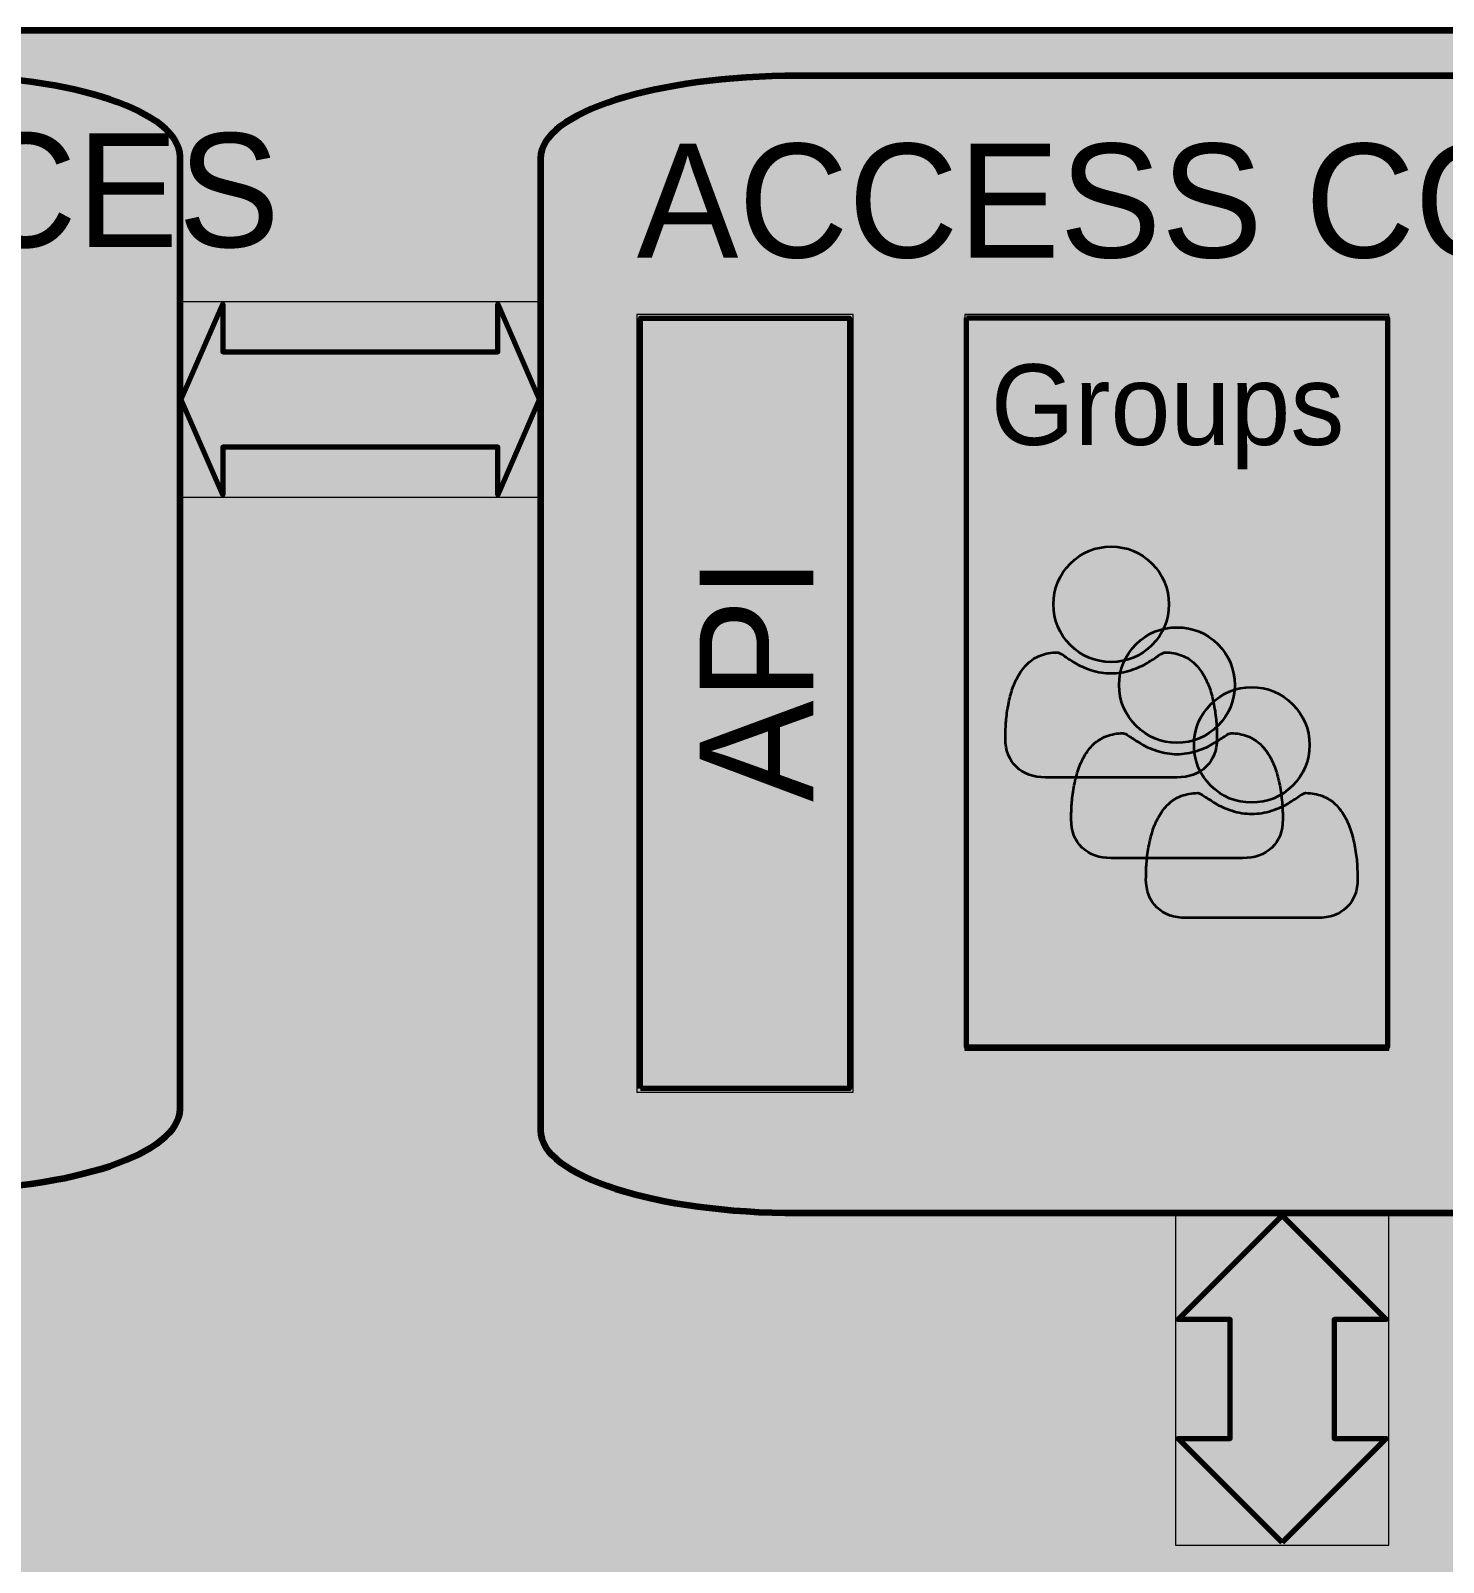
# Model space of a CAD drawing. Header units: inches. Extents: x 37 to 1597, y -2186 to -38.
# Drawn here: x 442.2 to 847.3, y -476.9 to -37.5 of the extents above; entities that cross this region are included whole.
import ezdxf

# ---------------------------------------------------------------- set-up
doc = ezdxf.new("R2010")
doc.units = ezdxf.units.IN
doc.header["$MEASUREMENT"] = 0
doc.layers.add('Layer 1', color=7, linetype='Continuous')

# ---------------------------------------------------------------- blocks, each defined once
blk = doc.blocks.new('block 39')
at = {"layer": 'Layer 1', "true_color": 0xd3d3d3}
h = blk.add_hatch(color=254, dxfattribs=at)
h.dxf.hatch_style = 2
h.paths.add_polyline_path([(617, -341), (617, -120), (677, -120), (677, -341)])
at = {"layer": 'Layer 1', "lineweight": 0}
for points in [[(616, -342), (678, -342), (678, -119), (616, -119), (616, -342)], [(616, -342), (678, -342), (678, -119), (616, -119), (616, -342)], [(617, -341), (617, -120), (677, -120), (677, -341), (617, -341)]]:
    blk.add_lwpolyline(points, dxfattribs=at)
at = {"layer": 'Layer 1', "color": 157, "lineweight": 70, "true_color": 0x385d8a}
blk.add_lwpolyline([(617, -341), (617, -120), (677, -120), (677, -341), (617, -341)], dxfattribs=at)
blk = doc.blocks.new('block 38')
at = {"layer": 'Layer 1'}
blk.add_blockref('block 39', (0, 0), dxfattribs=at)
at = {"layer": 'Layer 1', "color": 250, "true_color": 0x231f20, "insert": (666.61, -258.77), "char_height": 32.64, "attachment_point": 7, "rotation": 90}
blk.add_mtext('\\fMyriad Pro|b0|i0|c0|p34;\\W1;API', dxfattribs=at)
blk = doc.blocks.new('block 41')
at = {"layer": 'Layer 1', "true_color": 0xd3d3d3}
h = blk.add_hatch(color=254, dxfattribs=at)
h.dxf.hatch_style = 2
h.paths.add_polyline_path([(710.51, -329.07), (831.28, -329.07), (831.28, -119.93), (710.51, -119.93)])
at = {"layer": 'Layer 1', "lineweight": 0}
for points in [[(710.1, -330), (831.69, -330), (831.69, -119), (710.1, -119), (710.1, -330)], [(710.1, -330), (831.69, -330), (831.69, -119), (710.1, -119), (710.1, -330)], [(710.51, -329.07), (831.28, -329.07), (831.28, -119.93), (710.51, -119.93), (710.51, -329.07)]]:
    blk.add_lwpolyline(points, dxfattribs=at)
at = {"layer": 'Layer 1', "color": 157, "lineweight": 70, "true_color": 0x385d8a}
blk.add_lwpolyline([(710.51, -119.93), (831.28, -119.93), (831.28, -329.07), (710.51, -329.07), (710.51, -119.93)], dxfattribs=at)
blk = doc.blocks.new('block 43')
at = {"layer": 'Layer 1', "true_color": 0x010101}
h = blk.add_hatch(color=18, dxfattribs=at)
h.dxf.hatch_style = 2
edge = h.paths.add_edge_path()
edge.add_spline(control_points=[(752.02, -185.54), (747.45, -185.54), (743.55, -187.16), (740.32, -190.39), (737.09, -193.63), (735.47, -197.52), (735.47, -202.09), (735.47, -206.66), (737.09, -210.56), (740.32, -213.79), (743.55, -217.02), (747.45, -218.64), (752.02, -218.64), (756.59, -218.64), (760.48, -217.02), (763.72, -213.79), (766.95, -210.56), (768.57, -206.66), (768.57, -202.09), (768.57, -197.52), (766.95, -193.63), (763.72, -190.39), (760.48, -187.16), (756.59, -185.54), (752.02, -185.54)], knot_values=[0, 0, 0, 0, 1, 1, 1, 2, 2, 2, 3, 3, 3, 4, 4, 4, 5, 5, 5, 6, 6, 6, 7, 7, 7, 8, 8, 8, 8], degree=3, periodic=0)
edge.add_line((752.02, -185.54), (752.02, -185.54))
edge = h.paths.add_edge_path()
edge.add_spline(control_points=[(782.2, -236.11), (782.1, -234.66), (781.9, -233.09), (781.59, -231.41), (781.3, -229.73), (780.91, -228.18), (780.46, -226.74), (779.99, -225.3), (779.37, -223.9), (778.61, -222.54), (777.83, -221.18), (776.94, -220.01), (775.93, -219.04), (774.93, -218.08), (773.7, -217.31), (772.25, -216.74), (770.79, -216.16), (769.2, -215.88), (767.45, -215.88), (767.19, -215.88), (766.59, -216.19), (765.63, -216.8), (764.68, -217.43), (763.61, -218.12), (762.42, -218.88), (761.23, -219.64), (759.68, -220.33), (757.77, -220.94), (755.86, -221.56), (753.94, -221.87), (752.02, -221.87), (750.09, -221.87), (748.18, -221.56), (746.27, -220.94), (744.35, -220.33), (742.8, -219.64), (741.61, -218.88), (740.42, -218.12), (739.35, -217.43), (738.41, -216.8), (737.45, -216.19), (736.85, -215.88), (736.59, -215.88), (734.84, -215.88), (733.24, -216.16), (731.79, -216.74), (730.33, -217.31), (729.11, -218.08), (728.11, -219.04), (727.1, -220.01), (726.21, -221.18), (725.44, -222.54), (724.66, -223.9), (724.04, -225.3), (723.58, -226.74), (723.12, -228.18), (722.74, -229.73), (722.44, -231.41), (722.14, -233.09), (721.94, -234.66), (721.83, -236.11), (721.74, -237.56), (721.69, -239.05), (721.69, -240.57), (721.69, -244.01), (722.74, -246.74), (724.83, -248.74), (726.93, -250.73), (729.72, -251.72), (733.19, -251.72), (733.19, -251.72), (770.85, -251.72), (770.85, -251.72), (774.33, -251.72), (777.11, -250.73), (779.21, -248.74), (781.3, -246.74), (782.35, -244.01), (782.35, -240.57), (782.35, -239.05), (782.3, -237.56), (782.2, -236.11)], knot_values=[0, 0, 0, 0, 1, 1, 1, 2, 2, 2, 3, 3, 3, 4, 4, 4, 5, 5, 5, 6, 6, 6, 7, 7, 7, 8, 8, 8, 9, 9, 9, 10, 10, 10, 11, 11, 11, 12, 12, 12, 13, 13, 13, 14, 14, 14, 15, 15, 15, 16, 16, 16, 17, 17, 17, 18, 18, 18, 19, 19, 19, 20, 20, 20, 21, 21, 21, 22, 22, 22, 23, 23, 23, 24, 24, 24, 25, 25, 25, 26, 26, 26, 27, 27, 27, 27], degree=3, periodic=0)
edge.add_line((782.2, -236.11), (782.2, -236.11))
h = blk.add_hatch(color=18, dxfattribs=at)
h.dxf.hatch_style = 2
edge = h.paths.add_edge_path()
edge.add_spline(control_points=[(770.89, -208.71), (766.32, -208.71), (762.43, -210.32), (759.2, -213.55), (755.97, -216.79), (754.34, -220.69), (754.34, -225.26), (754.34, -229.83), (755.97, -233.72), (759.2, -236.95), (762.43, -240.18), (766.32, -241.81), (770.89, -241.81), (775.46, -241.81), (779.36, -240.18), (782.59, -236.95), (785.83, -233.72), (787.44, -229.83), (787.44, -225.26), (787.44, -220.69), (785.83, -216.79), (782.59, -213.55), (779.36, -210.32), (775.46, -208.71), (770.89, -208.71)], knot_values=[0, 0, 0, 0, 1, 1, 1, 2, 2, 2, 3, 3, 3, 4, 4, 4, 5, 5, 5, 6, 6, 6, 7, 7, 7, 8, 8, 8, 8], degree=3, periodic=0)
edge.add_line((770.89, -208.71), (770.89, -208.71))
edge = h.paths.add_edge_path()
edge.add_spline(control_points=[(801.07, -259.27), (800.97, -257.83), (800.77, -256.25), (800.47, -254.57), (800.17, -252.9), (799.79, -251.34), (799.33, -249.9), (798.87, -248.47), (798.25, -247.07), (797.48, -245.7), (796.7, -244.34), (795.81, -243.18), (794.8, -242.21), (793.8, -241.25), (792.58, -240.48), (791.12, -239.91), (789.67, -239.33), (788.07, -239.05), (786.32, -239.05), (786.06, -239.05), (785.46, -239.35), (784.51, -239.97), (783.56, -240.59), (782.49, -241.28), (781.3, -242.04), (780.11, -242.8), (778.56, -243.49), (776.65, -244.11), (774.73, -244.73), (772.82, -245.04), (770.89, -245.04), (768.97, -245.04), (767.06, -244.73), (765.15, -244.11), (763.23, -243.49), (761.68, -242.8), (760.49, -242.04), (759.3, -241.28), (758.23, -240.59), (757.28, -239.97), (756.33, -239.35), (755.72, -239.05), (755.47, -239.05), (753.72, -239.05), (752.12, -239.33), (750.67, -239.91), (749.21, -240.48), (747.98, -241.25), (746.98, -242.21), (745.97, -243.18), (745.08, -244.34), (744.31, -245.7), (743.54, -247.07), (742.92, -248.47), (742.46, -249.9), (742, -251.34), (741.62, -252.9), (741.32, -254.57), (741.01, -256.25), (740.81, -257.83), (740.71, -259.27), (740.62, -260.73), (740.56, -262.21), (740.56, -263.73), (740.56, -267.18), (741.61, -269.9), (743.7, -271.9), (745.8, -273.9), (748.59, -274.89), (752.06, -274.89), (752.06, -274.89), (789.73, -274.89), (789.73, -274.89), (793.2, -274.89), (795.98, -273.9), (798.08, -271.9), (800.18, -269.9), (801.23, -267.18), (801.23, -263.73), (801.23, -262.21), (801.18, -260.73), (801.07, -259.27)], knot_values=[0, 0, 0, 0, 1, 1, 1, 2, 2, 2, 3, 3, 3, 4, 4, 4, 5, 5, 5, 6, 6, 6, 7, 7, 7, 8, 8, 8, 9, 9, 9, 10, 10, 10, 11, 11, 11, 12, 12, 12, 13, 13, 13, 14, 14, 14, 15, 15, 15, 16, 16, 16, 17, 17, 17, 18, 18, 18, 19, 19, 19, 20, 20, 20, 21, 21, 21, 22, 22, 22, 23, 23, 23, 24, 24, 24, 25, 25, 25, 26, 26, 26, 27, 27, 27, 27], degree=3, periodic=0)
edge.add_line((801.07, -259.27), (801.07, -259.27))
h = blk.add_hatch(color=18, dxfattribs=at)
h.dxf.hatch_style = 2
edge = h.paths.add_edge_path()
edge.add_spline(control_points=[(792.34, -225.87), (787.77, -225.87), (783.88, -227.48), (780.64, -230.71), (777.41, -233.95), (775.79, -237.85), (775.79, -242.42), (775.79, -246.98), (777.41, -250.88), (780.64, -254.11), (783.88, -257.34), (787.77, -258.96), (792.34, -258.96), (796.91, -258.96), (800.81, -257.34), (804.04, -254.11), (807.27, -250.88), (808.89, -246.98), (808.89, -242.42), (808.89, -237.85), (807.27, -233.95), (804.04, -230.71), (800.81, -227.48), (796.91, -225.87), (792.34, -225.87)], knot_values=[0, 0, 0, 0, 1, 1, 1, 2, 2, 2, 3, 3, 3, 4, 4, 4, 5, 5, 5, 6, 6, 6, 7, 7, 7, 8, 8, 8, 8], degree=3, periodic=0)
edge.add_line((792.34, -225.87), (792.34, -225.87))
edge = h.paths.add_edge_path()
edge.add_spline(control_points=[(822.52, -276.43), (822.42, -274.99), (822.22, -273.41), (821.92, -271.73), (821.62, -270.05), (821.24, -268.5), (820.78, -267.06), (820.32, -265.63), (819.7, -264.23), (818.93, -262.86), (818.15, -261.5), (817.26, -260.34), (816.25, -259.37), (815.25, -258.4), (814.02, -257.64), (812.57, -257.07), (811.12, -256.49), (809.52, -256.2), (807.77, -256.2), (807.51, -256.2), (806.91, -256.51), (805.96, -257.13), (805.01, -257.75), (803.94, -258.44), (802.75, -259.2), (801.55, -259.96), (800.01, -260.65), (798.09, -261.27), (796.18, -261.89), (794.27, -262.19), (792.34, -262.19), (790.42, -262.19), (788.5, -261.89), (786.59, -261.27), (784.68, -260.65), (783.13, -259.96), (781.94, -259.2), (780.75, -258.44), (779.68, -257.75), (778.73, -257.13), (777.78, -256.51), (777.17, -256.2), (776.92, -256.2), (775.17, -256.2), (773.56, -256.49), (772.12, -257.07), (770.66, -257.64), (769.43, -258.4), (768.43, -259.37), (767.42, -260.34), (766.53, -261.5), (765.76, -262.86), (764.98, -264.23), (764.37, -265.63), (763.91, -267.06), (763.44, -268.5), (763.07, -270.05), (762.76, -271.73), (762.46, -273.41), (762.26, -274.99), (762.16, -276.43), (762.06, -277.89), (762.01, -279.37), (762.01, -280.89), (762.01, -284.34), (763.06, -287.06), (765.15, -289.06), (767.25, -291.06), (770.04, -292.05), (773.51, -292.05), (773.51, -292.05), (811.18, -292.05), (811.18, -292.05), (814.65, -292.05), (817.43, -291.06), (819.53, -289.06), (821.63, -287.06), (822.68, -284.34), (822.68, -280.89), (822.68, -279.37), (822.62, -277.89), (822.52, -276.43)], knot_values=[0, 0, 0, 0, 1, 1, 1, 2, 2, 2, 3, 3, 3, 4, 4, 4, 5, 5, 5, 6, 6, 6, 7, 7, 7, 8, 8, 8, 9, 9, 9, 10, 10, 10, 11, 11, 11, 12, 12, 12, 13, 13, 13, 14, 14, 14, 15, 15, 15, 16, 16, 16, 17, 17, 17, 18, 18, 18, 19, 19, 19, 20, 20, 20, 21, 21, 21, 22, 22, 22, 23, 23, 23, 24, 24, 24, 25, 25, 25, 26, 26, 26, 27, 27, 27, 27], degree=3, periodic=0)
edge.add_line((822.52, -276.43), (822.52, -276.43))
at = {"layer": 'Layer 1', "color": 18, "lineweight": 35, "true_color": 0x000000}
for points, knots in [([(752.02, -185.54), (747.45, -185.54), (743.55, -187.16), (740.32, -190.39), (737.09, -193.63), (735.47, -197.52), (735.47, -202.09), (735.47, -206.66), (737.09, -210.56), (740.32, -213.79), (743.55, -217.02), (747.45, -218.64), (752.02, -218.64), (756.59, -218.64), (760.48, -217.02), (763.72, -213.79), (766.95, -210.56), (768.57, -206.66), (768.57, -202.09), (768.57, -197.52), (766.95, -193.63), (763.72, -190.39), (760.48, -187.16), (756.59, -185.54), (752.02, -185.54)], [0, 0, 0, 0, 1, 1, 1, 2, 2, 2, 3, 3, 3, 4, 4, 4, 5, 5, 5, 6, 6, 6, 7, 7, 7, 8, 8, 8, 8]), ([(770.89, -208.71), (766.32, -208.71), (762.43, -210.32), (759.2, -213.55), (755.97, -216.79), (754.34, -220.69), (754.34, -225.26), (754.34, -229.83), (755.97, -233.72), (759.2, -236.95), (762.43, -240.18), (766.32, -241.81), (770.89, -241.81), (775.46, -241.81), (779.36, -240.18), (782.59, -236.95), (785.83, -233.72), (787.44, -229.83), (787.44, -225.26), (787.44, -220.69), (785.83, -216.79), (782.59, -213.55), (779.36, -210.32), (775.46, -208.71), (770.89, -208.71)], [0, 0, 0, 0, 1, 1, 1, 2, 2, 2, 3, 3, 3, 4, 4, 4, 5, 5, 5, 6, 6, 6, 7, 7, 7, 8, 8, 8, 8]), ([(782.2, -236.11), (782.1, -234.66), (781.9, -233.09), (781.59, -231.41), (781.3, -229.73), (780.91, -228.18), (780.46, -226.74), (779.99, -225.3), (779.37, -223.9), (778.61, -222.54), (777.83, -221.18), (776.94, -220.01), (775.93, -219.04), (774.93, -218.08), (773.7, -217.31), (772.25, -216.74), (770.79, -216.16), (769.2, -215.88), (767.45, -215.88), (767.19, -215.88), (766.59, -216.19), (765.63, -216.8), (764.68, -217.43), (763.61, -218.12), (762.42, -218.88), (761.23, -219.64), (759.68, -220.33), (757.77, -220.94), (755.86, -221.56), (753.94, -221.87), (752.02, -221.87), (750.09, -221.87), (748.18, -221.56), (746.27, -220.94), (744.35, -220.33), (742.8, -219.64), (741.61, -218.88), (740.42, -218.12), (739.35, -217.43), (738.41, -216.8), (737.45, -216.19), (736.85, -215.88), (736.59, -215.88), (734.84, -215.88), (733.24, -216.16), (731.79, -216.74), (730.33, -217.31), (729.11, -218.08), (728.11, -219.04), (727.1, -220.01), (726.21, -221.18), (725.44, -222.54), (724.66, -223.9), (724.04, -225.3), (723.58, -226.74), (723.12, -228.18), (722.74, -229.73), (722.44, -231.41), (722.14, -233.09), (721.94, -234.66), (721.83, -236.11), (721.74, -237.56), (721.69, -239.05), (721.69, -240.57), (721.69, -244.01), (722.74, -246.74), (724.83, -248.74), (726.93, -250.73), (729.72, -251.72), (733.19, -251.72), (733.19, -251.72), (770.85, -251.72), (770.85, -251.72), (774.33, -251.72), (777.11, -250.73), (779.21, -248.74), (781.3, -246.74), (782.35, -244.01), (782.35, -240.57), (782.35, -239.05), (782.3, -237.56), (782.2, -236.11)], [0, 0, 0, 0, 1, 1, 1, 2, 2, 2, 3, 3, 3, 4, 4, 4, 5, 5, 5, 6, 6, 6, 7, 7, 7, 8, 8, 8, 9, 9, 9, 10, 10, 10, 11, 11, 11, 12, 12, 12, 13, 13, 13, 14, 14, 14, 15, 15, 15, 16, 16, 16, 17, 17, 17, 18, 18, 18, 19, 19, 19, 20, 20, 20, 21, 21, 21, 22, 22, 22, 23, 23, 23, 24, 24, 24, 25, 25, 25, 26, 26, 26, 27, 27, 27, 27]), ([(792.34, -225.87), (787.77, -225.87), (783.88, -227.48), (780.64, -230.71), (777.41, -233.95), (775.79, -237.85), (775.79, -242.42), (775.79, -246.98), (777.41, -250.88), (780.64, -254.11), (783.88, -257.34), (787.77, -258.96), (792.34, -258.96), (796.91, -258.96), (800.81, -257.34), (804.04, -254.11), (807.27, -250.88), (808.89, -246.98), (808.89, -242.42), (808.89, -237.85), (807.27, -233.95), (804.04, -230.71), (800.81, -227.48), (796.91, -225.87), (792.34, -225.87)], [0, 0, 0, 0, 1, 1, 1, 2, 2, 2, 3, 3, 3, 4, 4, 4, 5, 5, 5, 6, 6, 6, 7, 7, 7, 8, 8, 8, 8]), ([(801.07, -259.27), (800.97, -257.83), (800.77, -256.25), (800.47, -254.57), (800.17, -252.9), (799.79, -251.34), (799.33, -249.9), (798.87, -248.47), (798.25, -247.07), (797.48, -245.7), (796.7, -244.34), (795.81, -243.18), (794.8, -242.21), (793.8, -241.25), (792.58, -240.48), (791.12, -239.91), (789.67, -239.33), (788.07, -239.05), (786.32, -239.05), (786.06, -239.05), (785.46, -239.35), (784.51, -239.97), (783.56, -240.59), (782.49, -241.28), (781.3, -242.04), (780.11, -242.8), (778.56, -243.49), (776.65, -244.11), (774.73, -244.73), (772.82, -245.04), (770.89, -245.04), (768.97, -245.04), (767.06, -244.73), (765.15, -244.11), (763.23, -243.49), (761.68, -242.8), (760.49, -242.04), (759.3, -241.28), (758.23, -240.59), (757.28, -239.97), (756.33, -239.35), (755.72, -239.05), (755.47, -239.05), (753.72, -239.05), (752.12, -239.33), (750.67, -239.91), (749.21, -240.48), (747.98, -241.25), (746.98, -242.21), (745.97, -243.18), (745.08, -244.34), (744.31, -245.7), (743.54, -247.07), (742.92, -248.47), (742.46, -249.9), (742, -251.34), (741.62, -252.9), (741.32, -254.57), (741.01, -256.25), (740.81, -257.83), (740.71, -259.27), (740.62, -260.73), (740.56, -262.21), (740.56, -263.73), (740.56, -267.18), (741.61, -269.9), (743.7, -271.9), (745.8, -273.9), (748.59, -274.89), (752.06, -274.89), (752.06, -274.89), (789.73, -274.89), (789.73, -274.89), (793.2, -274.89), (795.98, -273.9), (798.08, -271.9), (800.18, -269.9), (801.23, -267.18), (801.23, -263.73), (801.23, -262.21), (801.18, -260.73), (801.07, -259.27)], [0, 0, 0, 0, 1, 1, 1, 2, 2, 2, 3, 3, 3, 4, 4, 4, 5, 5, 5, 6, 6, 6, 7, 7, 7, 8, 8, 8, 9, 9, 9, 10, 10, 10, 11, 11, 11, 12, 12, 12, 13, 13, 13, 14, 14, 14, 15, 15, 15, 16, 16, 16, 17, 17, 17, 18, 18, 18, 19, 19, 19, 20, 20, 20, 21, 21, 21, 22, 22, 22, 23, 23, 23, 24, 24, 24, 25, 25, 25, 26, 26, 26, 27, 27, 27, 27]), ([(822.52, -276.43), (822.42, -274.99), (822.22, -273.41), (821.92, -271.73), (821.62, -270.05), (821.24, -268.5), (820.78, -267.06), (820.32, -265.63), (819.7, -264.23), (818.93, -262.86), (818.15, -261.5), (817.26, -260.34), (816.25, -259.37), (815.25, -258.4), (814.02, -257.64), (812.57, -257.07), (811.12, -256.49), (809.52, -256.2), (807.77, -256.2), (807.51, -256.2), (806.91, -256.51), (805.96, -257.13), (805.01, -257.75), (803.94, -258.44), (802.75, -259.2), (801.55, -259.96), (800.01, -260.65), (798.09, -261.27), (796.18, -261.89), (794.27, -262.19), (792.34, -262.19), (790.42, -262.19), (788.5, -261.89), (786.59, -261.27), (784.68, -260.65), (783.13, -259.96), (781.94, -259.2), (780.75, -258.44), (779.68, -257.75), (778.73, -257.13), (777.78, -256.51), (777.17, -256.2), (776.92, -256.2), (775.17, -256.2), (773.56, -256.49), (772.12, -257.07), (770.66, -257.64), (769.43, -258.4), (768.43, -259.37), (767.42, -260.34), (766.53, -261.5), (765.76, -262.86), (764.98, -264.23), (764.37, -265.63), (763.91, -267.06), (763.44, -268.5), (763.07, -270.05), (762.76, -271.73), (762.46, -273.41), (762.26, -274.99), (762.16, -276.43), (762.06, -277.89), (762.01, -279.37), (762.01, -280.89), (762.01, -284.34), (763.06, -287.06), (765.15, -289.06), (767.25, -291.06), (770.04, -292.05), (773.51, -292.05), (773.51, -292.05), (811.18, -292.05), (811.18, -292.05), (814.65, -292.05), (817.43, -291.06), (819.53, -289.06), (821.63, -287.06), (822.68, -284.34), (822.68, -280.89), (822.68, -279.37), (822.62, -277.89), (822.52, -276.43)], [0, 0, 0, 0, 1, 1, 1, 2, 2, 2, 3, 3, 3, 4, 4, 4, 5, 5, 5, 6, 6, 6, 7, 7, 7, 8, 8, 8, 9, 9, 9, 10, 10, 10, 11, 11, 11, 12, 12, 12, 13, 13, 13, 14, 14, 14, 15, 15, 15, 16, 16, 16, 17, 17, 17, 18, 18, 18, 19, 19, 19, 20, 20, 20, 21, 21, 21, 22, 22, 22, 23, 23, 23, 24, 24, 24, 25, 25, 25, 26, 26, 26, 27, 27, 27, 27])]:
    blk.add_open_spline(points, degree=3, knots=knots, dxfattribs=at)
blk = doc.blocks.new('block 42')
at = {"layer": 'Layer 1'}
blk.add_blockref('block 43', (0, 0), dxfattribs=at)
at = {"layer": 'Layer 1', "color": 250, "true_color": 0x231f20, "insert": (717.49, -163.35), "char_height": 23.12, "attachment_point": 7}
blk.add_mtext('\\fMyriad Pro|b0|i0|c0|p34;\\W1;Groups', dxfattribs=at)
blk = doc.blocks.new('block 40')
at = {"layer": 'Layer 1'}
for name in ['block 41', 'block 42']:
    blk.add_blockref(name, (0, 0), dxfattribs=at)
blk = doc.blocks.new('block 35')
at = {"layer": 'Layer 1', "true_color": 0xfde9cc}
h = blk.add_hatch(color=254, dxfattribs=at)
h.dxf.hatch_style = 2
edge = h.paths.add_edge_path()
edge.add_spline(control_points=[(588.33, -74.19), (588.33, -61.1), (621.42, -50.5), (662.22, -50.5), (662.22, -50.5), (957.77, -50.5), (957.77, -50.5), (998.58, -50.5), (1031.67, -61.1), (1031.67, -74.19), (1031.67, -74.19), (1031.67, -352.98), (1031.67, -352.98), (1031.67, -366.06), (998.58, -376.67), (957.77, -376.67), (957.77, -376.67), (662.22, -376.67), (662.22, -376.67), (621.42, -376.67), (588.33, -366.06), (588.33, -352.98), (588.33, -352.98), (588.33, -74.19), (588.33, -74.19)], knot_values=[0, 0, 0, 0, 1, 1, 1, 2, 2, 2, 3, 3, 3, 4, 4, 4, 5, 5, 5, 6, 6, 6, 7, 7, 7, 8, 8, 8, 8], degree=3, periodic=1)
at = {"layer": 'Layer 1', "color": 250, "lineweight": 140, "true_color": 0x231f20}
blk.add_open_spline([(588.33, -74.19), (588.33, -61.1), (621.42, -50.5), (662.22, -50.5), (662.22, -50.5), (957.77, -50.5), (957.77, -50.5), (998.58, -50.5), (1031.67, -61.1), (1031.67, -74.19), (1031.67, -74.19), (1031.67, -352.98), (1031.67, -352.98), (1031.67, -366.06), (998.58, -376.67), (957.77, -376.67), (957.77, -376.67), (662.22, -376.67), (662.22, -376.67), (621.42, -376.67), (588.33, -366.06), (588.33, -352.98), (588.33, -352.98), (588.33, -74.19), (588.33, -74.19)], degree=3, knots=[0, 0, 0, 0, 1, 1, 1, 2, 2, 2, 3, 3, 3, 4, 4, 4, 5, 5, 5, 6, 6, 6, 7, 7, 7, 8, 8, 8, 8], dxfattribs=at)
at = {"layer": 'Layer 1'}
for name in ['block 38', 'block 40']:
    blk.add_blockref(name, (0, 0), dxfattribs=at)
at = {"layer": 'Layer 1', "color": 250, "true_color": 0x231f20, "insert": (616, -103.08), "char_height": 32.64, "attachment_point": 7}
blk.add_mtext('\\fMyriad Pro|b0|i0|c0|p34;\\W1;ACCESS CONTROLS', dxfattribs=at)
blk = doc.blocks.new('block 52')
at = {"layer": 'Layer 1', "true_color": 0x1b3564}
h = blk.add_hatch(color=159, dxfattribs=at)
h.dxf.hatch_style = 2
edge = h.paths.add_edge_path()
edge.add_spline(control_points=[(214.69, -171.33), (214.69, -171.33), (203.36, -171.33), (203.36, -171.33), (203.36, -146.33), (183.02, -126), (158.03, -126), (158.03, -126), (158.03, -114.67), (158.03, -114.67), (189.27, -114.67), (214.69, -140.09), (214.69, -171.33)], knot_values=[0, 0, 0, 0, 1, 1, 1, 2, 2, 2, 3, 3, 3, 4, 4, 4, 4], degree=3, periodic=0)
edge.add_line((214.69, -171.33), (214.69, -171.33))
at = {"layer": 'Layer 1', "true_color": 0x979797}
h = blk.add_hatch(color=252, dxfattribs=at)
h.dxf.hatch_style = 2
edge = h.paths.add_edge_path()
edge.add_spline(control_points=[(124.76, -171.66), (124.76, -171.66), (113.42, -171.66), (113.42, -171.66), (113.42, -147.07), (133.43, -127.06), (158.03, -127.06), (158.03, -127.06), (158.03, -138.39), (158.03, -138.39), (139.68, -138.39), (124.76, -153.32), (124.76, -171.66)], knot_values=[0, 0, 0, 0, 1, 1, 1, 2, 2, 2, 3, 3, 3, 4, 4, 4, 4], degree=3, periodic=0)
edge.add_line((124.76, -171.66), (124.76, -171.66))
at = {"layer": 'Layer 1', "true_color": 0x1b3564}
h = blk.add_hatch(color=159, dxfattribs=at)
h.dxf.hatch_style = 2
edge = h.paths.add_edge_path()
edge.add_spline(control_points=[(159.02, -147.11), (158.55, -146.8), (157.96, -146.97), (157.7, -147.46), (157.7, -147.46), (147.32, -168.06), (147.32, -168.06), (147.06, -168.56), (147.21, -169.26), (147.63, -169.63), (147.63, -169.63), (149.91, -171.6), (149.91, -171.6), (149.91, -171.6), (135.34, -188.5), (135.34, -188.5), (135.34, -188.5), (135.57, -191.34), (135.57, -191.34), (135.57, -191.34), (148.8, -176), (148.8, -176), (148.8, -176), (151.96, -173.36), (151.96, -173.36), (151.96, -173.36), (152.48, -173.8), (152.48, -173.8), (152.48, -173.8), (150.33, -177.32), (150.33, -177.32), (150.33, -177.32), (149.01, -178.86), (149.01, -178.86), (149.01, -178.86), (150.55, -180.18), (150.55, -180.18), (150.55, -180.18), (149.22, -181.72), (149.22, -181.72), (149.22, -181.72), (147.68, -180.39), (147.68, -180.39), (147.68, -180.39), (146.36, -181.93), (146.36, -181.93), (146.36, -181.93), (147.9, -183.26), (147.9, -183.26), (147.9, -183.26), (146.57, -184.79), (146.57, -184.79), (146.57, -184.79), (145.03, -183.47), (145.03, -183.47), (145.03, -183.47), (143.71, -185), (143.71, -185), (143.71, -185), (145.24, -186.33), (145.24, -186.33), (145.24, -186.33), (143.92, -187.87), (143.92, -187.87), (143.92, -187.87), (142.38, -186.54), (142.38, -186.54), (142.38, -186.54), (141.06, -188.07), (141.06, -188.07), (141.06, -188.07), (142.6, -189.4), (142.6, -189.4), (142.6, -189.4), (141.27, -190.94), (141.27, -190.94), (141.27, -190.94), (139.73, -189.61), (139.73, -189.61), (139.73, -189.61), (138.41, -191.15), (138.41, -191.15), (138.41, -191.15), (139.95, -192.47), (139.95, -192.47), (139.95, -192.47), (138.62, -194.01), (138.62, -194.01), (138.62, -194.01), (137.08, -192.68), (137.08, -192.68), (137.08, -192.68), (135.8, -194.18), (135.8, -194.18), (135.8, -194.18), (135.8, -194.26), (135.8, -194.26), (135.8, -194.26), (137.49, -195.71), (137.49, -195.71), (137.49, -195.71), (143.02, -195.12), (143.02, -195.12), (143.02, -195.12), (157.6, -178.22), (157.6, -178.22), (157.6, -178.22), (159.88, -180.19), (159.88, -180.19), (160.3, -180.56), (161.02, -180.59), (161.48, -180.27), (161.48, -180.27), (180.32, -166.97), (180.32, -166.97), (180.78, -166.65), (180.85, -166.05), (180.48, -165.62), (180.48, -165.62), (172.42, -156.36), (172.42, -156.36), (172.05, -155.94), (171.4, -155.3), (170.98, -154.94), (170.56, -154.57), (169.83, -154.03), (169.36, -153.73), (169.36, -153.73), (159.02, -147.11), (159.02, -147.11)], knot_values=[0, 0, 0, 0, 1, 1, 1, 2, 2, 2, 3, 3, 3, 4, 4, 4, 5, 5, 5, 6, 6, 6, 7, 7, 7, 8, 8, 8, 9, 9, 9, 10, 10, 10, 11, 11, 11, 12, 12, 12, 13, 13, 13, 14, 14, 14, 15, 15, 15, 16, 16, 16, 17, 17, 17, 18, 18, 18, 19, 19, 19, 20, 20, 20, 21, 21, 21, 22, 22, 22, 23, 23, 23, 24, 24, 24, 25, 25, 25, 26, 26, 26, 27, 27, 27, 28, 28, 28, 29, 29, 29, 30, 30, 30, 31, 31, 31, 32, 32, 32, 33, 33, 33, 34, 34, 34, 35, 35, 35, 36, 36, 36, 37, 37, 37, 38, 38, 38, 39, 39, 39, 40, 40, 40, 41, 41, 41, 42, 42, 42, 43, 43, 43, 43], degree=3, periodic=0)
edge.add_line((159.02, -147.11), (159.02, -147.11))
edge = h.paths.add_edge_path()
edge.add_spline(control_points=[(163.11, -164.06), (161.47, -162.64), (161.29, -160.16), (162.7, -158.52), (164.12, -156.87), (166.61, -156.69), (168.25, -158.1), (169.89, -159.52), (170.08, -162), (168.66, -163.65), (167.24, -165.29), (164.76, -165.48), (163.11, -164.06)], knot_values=[0, 0, 0, 0, 1, 1, 1, 2, 2, 2, 3, 3, 3, 4, 4, 4, 4], degree=3, periodic=0)
edge.add_line((163.11, -164.06), (163.11, -164.06))
h = blk.add_hatch(color=159, dxfattribs=at)
h.dxf.hatch_style = 2
edge = h.paths.add_edge_path()
edge.add_spline(control_points=[(158.03, -228), (126.78, -228), (101.36, -202.58), (101.36, -171.33), (101.36, -171.33), (112.69, -171.33), (112.69, -171.33), (112.69, -196.33), (133.03, -216.66), (158.03, -216.66), (158.03, -216.66), (158.03, -228), (158.03, -228)], knot_values=[0, 0, 0, 0, 1, 1, 1, 2, 2, 2, 3, 3, 3, 4, 4, 4, 4], degree=3, periodic=1)
at = {"layer": 'Layer 1', "true_color": 0x979797}
h = blk.add_hatch(color=252, dxfattribs=at)
h.dxf.hatch_style = 2
edge = h.paths.add_edge_path()
edge.add_spline(control_points=[(158.03, -216.27), (158.03, -216.27), (158.03, -204.93), (158.03, -204.93), (176.37, -204.93), (191.3, -190.01), (191.3, -171.66), (191.3, -171.66), (202.63, -171.66), (202.63, -171.66), (202.63, -196.26), (182.62, -216.27), (158.03, -216.27)], knot_values=[0, 0, 0, 0, 1, 1, 1, 2, 2, 2, 3, 3, 3, 4, 4, 4, 4], degree=3, periodic=0)
edge.add_line((158.03, -216.27), (158.03, -216.27))
at = {"layer": 'Layer 1', "lineweight": 0}
blk.add_lwpolyline([(101.36, -114.67), (214.69, -114.67), (214.69, -228), (101.36, -228), (101.36, -114.67)], dxfattribs=at)
for points, knots in [([(214.69, -171.33), (214.69, -171.33), (203.36, -171.33), (203.36, -171.33), (203.36, -146.33), (183.02, -126), (158.03, -126), (158.03, -126), (158.03, -114.67), (158.03, -114.67), (189.27, -114.67), (214.69, -140.09), (214.69, -171.33)], [0, 0, 0, 0, 1, 1, 1, 2, 2, 2, 3, 3, 3, 4, 4, 4, 4]), ([(124.76, -171.66), (124.76, -171.66), (113.42, -171.66), (113.42, -171.66), (113.42, -147.07), (133.43, -127.06), (158.03, -127.06), (158.03, -127.06), (158.03, -138.39), (158.03, -138.39), (139.68, -138.39), (124.76, -153.32), (124.76, -171.66)], [0, 0, 0, 0, 1, 1, 1, 2, 2, 2, 3, 3, 3, 4, 4, 4, 4]), ([(159.02, -147.11), (158.55, -146.8), (157.96, -146.97), (157.7, -147.46), (157.7, -147.46), (147.32, -168.06), (147.32, -168.06), (147.06, -168.56), (147.21, -169.26), (147.63, -169.63), (147.63, -169.63), (149.91, -171.6), (149.91, -171.6), (149.91, -171.6), (135.34, -188.5), (135.34, -188.5), (135.34, -188.5), (135.57, -191.34), (135.57, -191.34), (135.57, -191.34), (148.8, -176), (148.8, -176), (148.8, -176), (151.96, -173.36), (151.96, -173.36), (151.96, -173.36), (152.48, -173.8), (152.48, -173.8), (152.48, -173.8), (150.33, -177.32), (150.33, -177.32), (150.33, -177.32), (149.01, -178.86), (149.01, -178.86), (149.01, -178.86), (150.55, -180.18), (150.55, -180.18), (150.55, -180.18), (149.22, -181.72), (149.22, -181.72), (149.22, -181.72), (147.68, -180.39), (147.68, -180.39), (147.68, -180.39), (146.36, -181.93), (146.36, -181.93), (146.36, -181.93), (147.9, -183.26), (147.9, -183.26), (147.9, -183.26), (146.57, -184.79), (146.57, -184.79), (146.57, -184.79), (145.03, -183.47), (145.03, -183.47), (145.03, -183.47), (143.71, -185), (143.71, -185), (143.71, -185), (145.24, -186.33), (145.24, -186.33), (145.24, -186.33), (143.92, -187.87), (143.92, -187.87), (143.92, -187.87), (142.38, -186.54), (142.38, -186.54), (142.38, -186.54), (141.06, -188.07), (141.06, -188.07), (141.06, -188.07), (142.6, -189.4), (142.6, -189.4), (142.6, -189.4), (141.27, -190.94), (141.27, -190.94), (141.27, -190.94), (139.73, -189.61), (139.73, -189.61), (139.73, -189.61), (138.41, -191.15), (138.41, -191.15), (138.41, -191.15), (139.95, -192.47), (139.95, -192.47), (139.95, -192.47), (138.62, -194.01), (138.62, -194.01), (138.62, -194.01), (137.08, -192.68), (137.08, -192.68), (137.08, -192.68), (135.8, -194.18), (135.8, -194.18), (135.8, -194.18), (135.8, -194.26), (135.8, -194.26), (135.8, -194.26), (137.49, -195.71), (137.49, -195.71), (137.49, -195.71), (143.02, -195.12), (143.02, -195.12), (143.02, -195.12), (157.6, -178.22), (157.6, -178.22), (157.6, -178.22), (159.88, -180.19), (159.88, -180.19), (160.3, -180.56), (161.02, -180.59), (161.48, -180.27), (161.48, -180.27), (180.32, -166.97), (180.32, -166.97), (180.78, -166.65), (180.85, -166.05), (180.48, -165.62), (180.48, -165.62), (172.42, -156.36), (172.42, -156.36), (172.05, -155.94), (171.4, -155.3), (170.98, -154.94), (170.56, -154.57), (169.83, -154.03), (169.36, -153.73), (169.36, -153.73), (159.02, -147.11), (159.02, -147.11)], [0, 0, 0, 0, 1, 1, 1, 2, 2, 2, 3, 3, 3, 4, 4, 4, 5, 5, 5, 6, 6, 6, 7, 7, 7, 8, 8, 8, 9, 9, 9, 10, 10, 10, 11, 11, 11, 12, 12, 12, 13, 13, 13, 14, 14, 14, 15, 15, 15, 16, 16, 16, 17, 17, 17, 18, 18, 18, 19, 19, 19, 20, 20, 20, 21, 21, 21, 22, 22, 22, 23, 23, 23, 24, 24, 24, 25, 25, 25, 26, 26, 26, 27, 27, 27, 28, 28, 28, 29, 29, 29, 30, 30, 30, 31, 31, 31, 32, 32, 32, 33, 33, 33, 34, 34, 34, 35, 35, 35, 36, 36, 36, 37, 37, 37, 38, 38, 38, 39, 39, 39, 40, 40, 40, 41, 41, 41, 42, 42, 42, 43, 43, 43, 43]), ([(163.11, -164.06), (161.47, -162.64), (161.29, -160.16), (162.7, -158.52), (164.12, -156.87), (166.61, -156.69), (168.25, -158.1), (169.89, -159.52), (170.08, -162), (168.66, -163.65), (167.24, -165.29), (164.76, -165.48), (163.11, -164.06)], [0, 0, 0, 0, 1, 1, 1, 2, 2, 2, 3, 3, 3, 4, 4, 4, 4]), ([(158.03, -228), (126.78, -228), (101.36, -202.58), (101.36, -171.33), (101.36, -171.33), (112.69, -171.33), (112.69, -171.33), (112.69, -196.33), (133.03, -216.66), (158.03, -216.66), (158.03, -216.66), (158.03, -228), (158.03, -228)], [0, 0, 0, 0, 1, 1, 1, 2, 2, 2, 3, 3, 3, 4, 4, 4, 4]), ([(158.03, -216.27), (158.03, -216.27), (158.03, -204.93), (158.03, -204.93), (176.37, -204.93), (191.3, -190.01), (191.3, -171.66), (191.3, -171.66), (202.63, -171.66), (202.63, -171.66), (202.63, -196.26), (182.62, -216.27), (158.03, -216.27)], [0, 0, 0, 0, 1, 1, 1, 2, 2, 2, 3, 3, 3, 4, 4, 4, 4])]:
    blk.add_open_spline(points, degree=3, knots=knots, dxfattribs=at)
blk = doc.blocks.new('block 51')
at = {"layer": 'Layer 1', "lineweight": 0}
blk.add_lwpolyline([(101.36, -114.67), (214.69, -114.67), (214.69, -228), (101.36, -228), (101.36, -114.67)], dxfattribs=at)
at = {"layer": 'Layer 1'}
blk.add_blockref('block 52', (0, 0), dxfattribs=at)
blk = doc.blocks.new('block 50')
at = {"layer": 'Layer 1'}
blk.add_blockref('block 51', (0, 0), dxfattribs=at)
blk = doc.blocks.new('block 49')
at = {"layer": 'Layer 1'}
blk.add_blockref('block 50', (0, 0), dxfattribs=at)
at = {"layer": 'Layer 1', "color": 250, "true_color": 0x231f20, "attachment_point": 7}
for s, insert, char_height in [('\\fMyriad Pro|b0|i0|c0|p34;\\W1;USER INTERFACES', (103.73, -100.08), 32.64), ('\\fMyriad Pro|b0|i0|c0|p34;\\W1;Login Portal', (232.76, -181.64), 25.84)]:
    blk.add_mtext(s, dxfattribs=dict(at, insert=insert, char_height=char_height))
blk = doc.blocks.new('block 44')
at = {"layer": 'Layer 1', "true_color": 0xfeeacd}
h = blk.add_hatch(color=254, dxfattribs=at)
h.dxf.hatch_style = 2
edge = h.paths.add_edge_path()
edge.add_spline(control_points=[(71.67, -73.7), (71.67, -60.89), (102.51, -50.5), (140.56, -50.5), (140.56, -50.5), (416.11, -50.5), (416.11, -50.5), (454.16, -50.5), (485, -60.89), (485, -73.7), (485, -73.7), (485, -346.8), (485, -346.8), (485, -359.61), (454.16, -370), (416.11, -370), (416.11, -370), (140.56, -370), (140.56, -370), (102.51, -370), (71.67, -359.61), (71.67, -346.8), (71.67, -346.8), (71.67, -73.7), (71.67, -73.7)], knot_values=[0, 0, 0, 0, 1, 1, 1, 2, 2, 2, 3, 3, 3, 4, 4, 4, 5, 5, 5, 6, 6, 6, 7, 7, 7, 8, 8, 8, 8], degree=3, periodic=1)
at = {"layer": 'Layer 1', "color": 250, "lineweight": 140, "true_color": 0x231f20}
blk.add_open_spline([(71.67, -73.7), (71.67, -60.89), (102.51, -50.5), (140.56, -50.5), (140.56, -50.5), (416.11, -50.5), (416.11, -50.5), (454.16, -50.5), (485, -60.89), (485, -73.7), (485, -73.7), (485, -346.8), (485, -346.8), (485, -359.61), (454.16, -370), (416.11, -370), (416.11, -370), (140.56, -370), (140.56, -370), (102.51, -370), (71.67, -359.61), (71.67, -346.8), (71.67, -346.8), (71.67, -73.7), (71.67, -73.7)], degree=3, knots=[0, 0, 0, 0, 1, 1, 1, 2, 2, 2, 3, 3, 3, 4, 4, 4, 5, 5, 5, 6, 6, 6, 7, 7, 7, 8, 8, 8, 8], dxfattribs=at)
at = {"layer": 'Layer 1'}
blk.add_blockref('block 49', (0, 0), dxfattribs=at)
blk = doc.blocks.new('block 53')
at = {"layer": 'Layer 1', "true_color": 0x4e81bd}
h = blk.add_hatch(color=163, dxfattribs=at)
h.dxf.hatch_style = 2
h.paths.add_polyline_path([(485.3, -143.34), (497.24, -116.04), (497.24, -129.69), (576.09, -129.69), (576.09, -116.04), (588.03, -143.34), (576.09, -170.65), (576.09, -157), (497.24, -157), (497.24, -170.65)])
at = {"layer": 'Layer 1', "lineweight": 0}
for points in [[(485, -171.33), (588.33, -171.33), (588.33, -115.36), (485, -115.36), (485, -171.33)], [(485, -171.33), (588.33, -171.33), (588.33, -115.36), (485, -115.36), (485, -171.33)], [(485.3, -143.34), (497.24, -116.04), (497.24, -129.69), (576.09, -129.69), (576.09, -116.04), (588.03, -143.34), (576.09, -170.65), (576.09, -157), (497.24, -157), (497.24, -170.65), (485.3, -143.34)]]:
    blk.add_lwpolyline(points, dxfattribs=at)
at = {"layer": 'Layer 1', "color": 157, "lineweight": 70, "true_color": 0x385d8a}
blk.add_lwpolyline([(485.3, -143.34), (497.24, -116.04), (497.24, -129.69), (576.09, -129.69), (576.09, -116.04), (588.03, -143.34), (576.09, -170.65), (576.09, -157), (497.24, -157), (497.24, -170.65), (485.3, -143.34)], dxfattribs=at)
blk = doc.blocks.new('block 56')
at = {"layer": 'Layer 1', "true_color": 0x4e81bd}
h = blk.add_hatch(color=163, dxfattribs=at)
h.dxf.hatch_style = 2
h.paths.add_polyline_path([(801.09, -471.16), (771.27, -441.34), (786.18, -441.34), (786.18, -407.26), (771.27, -407.26), (801.09, -377.44), (830.91, -407.26), (816, -407.26), (816, -441.34), (830.91, -441.34)])
at = {"layer": 'Layer 1', "lineweight": 0}
for points in [[(770.5, -471.93), (831.69, -471.93), (831.69, -376.67), (770.5, -376.67), (770.5, -471.93)], [(770.5, -471.93), (831.69, -471.93), (831.69, -376.67), (770.5, -376.67), (770.5, -471.93)], [(801.09, -471.16), (771.27, -441.34), (786.18, -441.34), (786.18, -407.26), (771.27, -407.26), (801.09, -377.44), (830.91, -407.26), (816, -407.26), (816, -441.34), (830.91, -441.34), (801.09, -471.16)]]:
    blk.add_lwpolyline(points, dxfattribs=at)
at = {"layer": 'Layer 1', "color": 157, "lineweight": 70, "true_color": 0x385d8a}
blk.add_lwpolyline([(801.09, -471.16), (771.27, -441.34), (786.18, -441.34), (786.18, -407.26), (771.27, -407.26), (801.09, -377.44), (830.91, -407.26), (816, -407.26), (816, -441.34), (830.91, -441.34), (801.09, -471.16)], dxfattribs=at)

msp = doc.modelspace()

# ---------------------------------------------------------------- hatches: boundary and pattern name
at = {"layer": 'Layer 1', "true_color": 0xd26927}
h = msp.add_hatch(color=32, dxfattribs=at)
h.dxf.hatch_style = 2
edge = h.paths.add_edge_path()
edge.add_spline(control_points=[(37.02, -139.7), (37.02, -83.28), (61.29, -37.55), (91.23, -37.55), (91.23, -37.55), (1542.82, -37.55), (1542.82, -37.55), (1572.76, -37.55), (1597.04, -83.28), (1597.04, -139.7), (1597.04, -139.7), (1597.04, -2083.4), (1597.04, -2083.4), (1597.04, -2139.82), (1572.76, -2185.55), (1542.82, -2185.55), (1542.82, -2185.55), (91.23, -2185.55), (91.23, -2185.55), (61.29, -2185.55), (37.02, -2139.82), (37.02, -2083.4), (37.02, -2083.4), (37.02, -139.7), (37.02, -139.7)], knot_values=[0, 0, 0, 0, 1, 1, 1, 2, 2, 2, 3, 3, 3, 4, 4, 4, 5, 5, 5, 6, 6, 6, 7, 7, 7, 8, 8, 8, 8], degree=3, periodic=1)

# ---------------------------------------------------------------- linework, layer by layer
at = {"layer": 'Layer 1', "color": 250, "lineweight": 211, "true_color": 0x231f20}
msp.add_open_spline([(37.02, -139.7), (37.02, -83.28), (61.29, -37.55), (91.23, -37.55), (91.23, -37.55), (1542.82, -37.55), (1542.82, -37.55), (1572.76, -37.55), (1597.04, -83.28), (1597.04, -139.7), (1597.04, -139.7), (1597.04, -2083.4), (1597.04, -2083.4), (1597.04, -2139.82), (1572.76, -2185.55), (1542.82, -2185.55), (1542.82, -2185.55), (91.23, -2185.55), (91.23, -2185.55), (61.29, -2185.55), (37.02, -2139.82), (37.02, -2083.4), (37.02, -2083.4), (37.02, -139.7), (37.02, -139.7)], degree=3, knots=[0, 0, 0, 0, 1, 1, 1, 2, 2, 2, 3, 3, 3, 4, 4, 4, 5, 5, 5, 6, 6, 6, 7, 7, 7, 8, 8, 8, 8], dxfattribs=at)

# ---------------------------------------------------------------- block references
at = {"layer": 'Layer 1'}
for name in ['block 44', 'block 35', 'block 53', 'block 56']:
    msp.add_blockref(name, (0, 0), dxfattribs=at)

doc.saveas('drawing.dxf')
